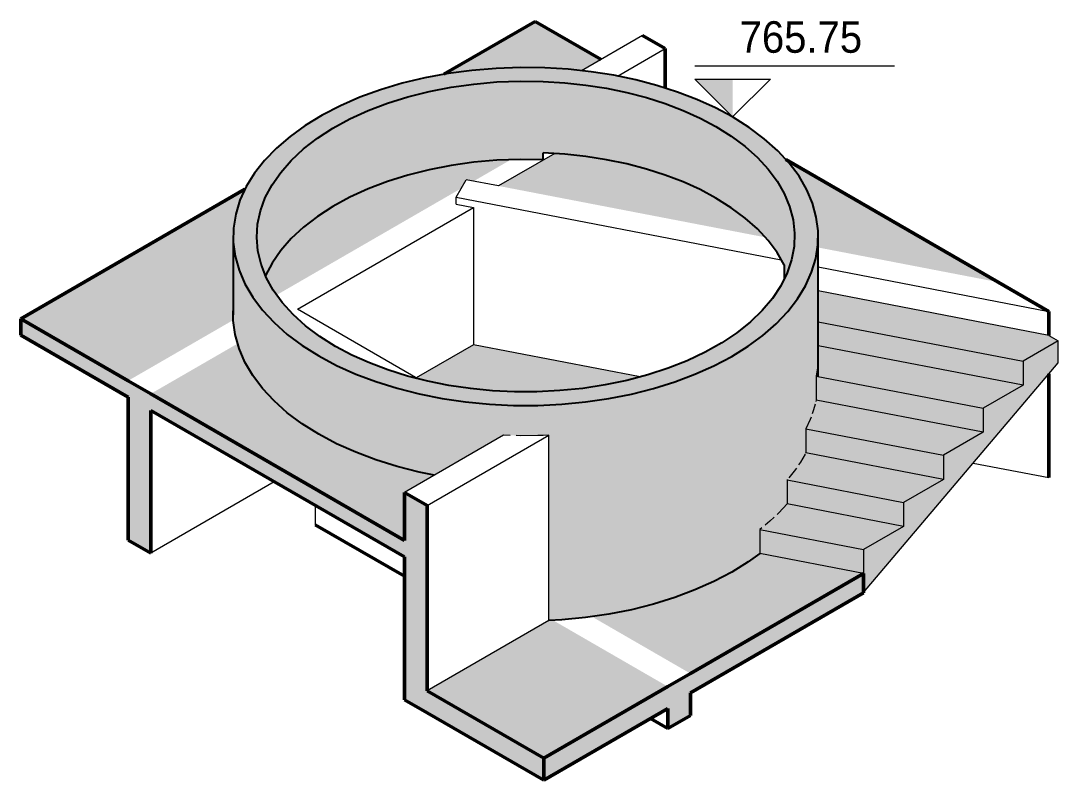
# Model space of a CAD drawing. Header units: centimetres. Extents: x -2136 to 34701, y -1430 to 84208.
# Drawn here: x 34084 to 34701, y 62072 to 62523 of the extents above; entities that cross this region are included whole.
import ezdxf

# ---------------------------------------------------------------- set-up
doc = ezdxf.new("R2010")
doc.units = ezdxf.units.CM
for name, color, linetype, lineweight in [('A-FLOR', 7, 'Continuous', 18), ('A-WALL', 7, 'Continuous', 25), ('G-ANNO-DIMS', 7, 'Continuous', 9), ('S-BEAM', 7, 'Continuous', 18), ('S-COLS', 7, 'Continuous', 18), ('S-STRS', 7, 'Continuous', 18)]:
    doc.layers.add(name, color=color, linetype=linetype, lineweight=lineweight)
doc.styles.add('Fira Sans_5', font='FiraSans-Regular.ttf', dxfattribs={"width": 0.95, "height": 18.75})

# ---------------------------------------------------------------- blocks, each defined once
blk = doc.blocks.new('Elevações de ponto - SIMBOLO DE NÍVEL-CORTE-2219088-3D002 K - 5º PAV JARDIM')
at = {"layer": 'G-ANNO-DIMS'}
blk.add_hatch(color=256, dxfattribs=at).paths.add_polyline_path([(1240.49, 62488.78), (1240.49, 62466.28), (1217.99, 62488.78)], flags=0)
for p, q in [((1336.78, 62496.42), (1217.99, 62496.42)), ((1240.49, 62466.28), (1217.99, 62488.78)), ((1217.99, 62488.78), (1262.99, 62488.78)), ((1262.99, 62488.78), (1240.49, 62466.28))]:
    blk.add_line(p, q, dxfattribs=at)

msp = doc.modelspace()

# ---------------------------------------------------------------- hatches: boundary and pattern name
at = {"layer": 'A-FLOR', "true_color": 0xbfbfbf}
h = msp.add_hatch(color=9, dxfattribs=at)
h.paths.add_polyline_path([(34147.47, 62309.46), (34210.07, 62345.59), (34210.11, 62394.6), (34210.18, 62400.24), (34211.51, 62408.59), (34214.04, 62416.85), (34217, 62423.31), (34083.64, 62346.31), (34138.12, 62314.86)], flags=0)
h.paths.add_polyline_path([(34235.88, 62360.49), (34345.57, 62423.83), (34348.56, 62429), (34353.04, 62428.14), (34375.07, 62440.86), (34366.82, 62440.55), (34353.15, 62439.35), (34339.7, 62437.48), (34326.58, 62434.94), (34313.89, 62431.75), (34301.73, 62427.95), (34290.18, 62423.55), (34279.33, 62418.59), (34269.27, 62413.11), (34260.06, 62407.15), (34251.78, 62400.75), (34244.49, 62393.96), (34237.92, 62386.39), (34233.08, 62379.43), (34229.18, 62372.04), (34229.61, 62370.92), (34233.83, 62363.32), (34234.27, 62362.71)], flags=0)
h.paths.add_polyline_path([(34335.37, 62491.65), (34337.82, 62492.11), (34353.15, 62494.09), (34366.82, 62495.21), (34380.86, 62495.69), (34395.38, 62495.49), (34409.21, 62494.64), (34417.23, 62493.77), (34428.77, 62500.44), (34389.68, 62523.01), (34335.66, 62491.82)], flags=0)
h = msp.add_hatch(color=9, dxfattribs=at)
h.paths.add_polyline_path([(34665.09, 62368.08), (34538.66, 62441.07), (34540.77, 62438.8), (34546.56, 62431.03), (34551.2, 62423), (34554.58, 62414.98), (34556.81, 62406.82), (34557.87, 62398.58), (34557.87, 62388.72), (34623.63, 62376.06)], flags=0)
h.paths.add_polyline_path([(34526.35, 62394.78), (34521.8, 62399.7), (34514.48, 62406.23), (34506.22, 62412.38), (34497.11, 62418.11), (34487.71, 62423.12), (34477.64, 62427.68), (34466.98, 62431.76), (34455.79, 62435.34), (34444.14, 62438.38), (34430.78, 62441.09), (34419.76, 62442.82), (34407.18, 62444.19), (34401.26, 62444.55), (34367.88, 62425.28), (34521.8, 62395.66)], flags=0)
at = {"layer": 'A-FLOR', "true_color": 0x808080}
for points in [[(34147.47, 62299.66), (34147.47, 62309.46), (34083.63, 62346.31), (34083.64, 62336.51), (34143.94, 62301.7)], [(34311.87, 62204.74), (34311.87, 62214.54), (34160.91, 62301.7), (34160.91, 62291.9), (34248.15, 62241.53)], [(34481.94, 62124.01), (34584.94, 62183.48), (34584.94, 62194.91), (34481.94, 62135.44)], [(34394.7, 62072.01), (34394.7, 62085.07), (34325.31, 62125.13), (34325.31, 62112.07), (34392.21, 62073.44)], [(34394.7, 62072.01), (34468.51, 62114.62), (34468.51, 62127.68), (34394.7, 62085.07)]]:
    msp.add_hatch(color=8, dxfattribs=at).paths.add_polyline_path(points, flags=0)
at = {"layer": 'A-FLOR', "true_color": 0xbfbfbf}
for points in [[(34311.87, 62214.54), (34311.87, 62243.11), (34329.61, 62253.36), (34320.7, 62255.12), (34307.54, 62258.46), (34294.89, 62262.41), (34282.86, 62266.95), (34270.83, 62272.41), (34260.83, 62277.74), (34251.1, 62283.84), (34242.19, 62290.47), (34234.27, 62297.5), (34227.39, 62304.89), (34221.61, 62312.58), (34216.95, 62320.53), (34213.47, 62328.67), (34212.66, 62331.58), (34160.91, 62301.7), (34275.81, 62235.36)], [(34394.7, 62085.07), (34468.51, 62127.68), (34400.33, 62167.04), (34397.67, 62166.91), (34325.31, 62125.13), (34392.21, 62086.51)]]:
    msp.add_hatch(color=9, dxfattribs=at).paths.add_polyline_path(points, flags=0)
h = msp.add_hatch(color=9, dxfattribs=at)
h.paths.add_polyline_path([(34481.94, 62135.44), (34584.94, 62194.91), (34523.2, 62206.81), (34523.18, 62206.89), (34516.25, 62201.79), (34506.52, 62195.74), (34495.95, 62190.17), (34484.63, 62185.12), (34472.63, 62180.62), (34460.03, 62176.7), (34446.92, 62173.4), (34433.38, 62170.73), (34423.44, 62169.22), (34472.63, 62140.82)], flags=0)
h.paths.add_polyline_path([(34390.55, 62302.95), (34405.39, 62303.73), (34419.5, 62305.22), (34431.2, 62306.99), (34444.18, 62309.66), (34452.15, 62311.77), (34352.86, 62330.87), (34318.86, 62311.24), (34319.77, 62310.72), (34326.94, 62308.97), (34338.3, 62306.71), (34351.11, 62304.84), (34364.15, 62303.58), (34377.33, 62302.95), (34385.68, 62302.95)], flags=0)
at = {"layer": 'A-WALL', "true_color": 0xa7d7e1}
for points in [[(34260.93, 62324.21), (34270.83, 62329.93), (34260.93, 62336.23), (34253.05, 62342.15), (34245.59, 62348.87), (34239.17, 62355.95), (34233.83, 62363.32), (34229.61, 62370.92), (34226.55, 62378.71), (34224.67, 62386.63), (34223.97, 62394.6), (34224.47, 62402.59), (34226.17, 62410.51), (34229.04, 62418.33), (34233.08, 62425.97), (34238.24, 62433.38), (34244.49, 62440.5), (34252.47, 62447.82), (34260.06, 62453.69), (34269.27, 62459.65), (34279.33, 62465.13), (34290.18, 62470.09), (34301.73, 62474.49), (34315.07, 62478.59), (34326.58, 62481.48), (34339.7, 62484.02), (34353.15, 62485.89), (34366.82, 62487.09), (34380.87, 62487.6), (34394.46, 62487.42), (34395.38, 62495.49), (34380.63, 62495.68), (34366.36, 62495.19), (34351.98, 62493.99), (34337.82, 62492.11), (34323.99, 62489.55), (34310.57, 62486.33), (34297.67, 62482.48), (34285.37, 62478.02), (34273.75, 62472.98), (34262.91, 62467.4), (34252.9, 62461.32), (34243.81, 62454.78), (34235.7, 62447.82), (34228.62, 62440.5), (34222.62, 62432.86), (34217.75, 62424.96), (34214.04, 62416.85), (34211.51, 62408.59), (34210.18, 62400.24), (34210.07, 62391.85), (34211.16, 62383.49), (34213.47, 62375.21), (34216.95, 62367.07), (34221.61, 62359.12), (34227.39, 62351.43), (34234.27, 62344.04), (34242.19, 62337.01), (34251.83, 62329.93)], [(34497.11, 62460.57), (34507.01, 62466.28), (34496.78, 62471.73), (34485.84, 62476.69), (34474.24, 62481.13), (34462.07, 62485.02), (34449.4, 62488.33), (34436.31, 62491.05), (34422.89, 62493.16), (34409.21, 62494.64), (34395.38, 62495.49), (34394.46, 62487.42), (34407.23, 62486.64), (34419.76, 62485.28), (34432.1, 62483.34), (34444.27, 62480.81), (34456.62, 62477.53), (34466.98, 62474.22), (34477.64, 62470.14), (34487.71, 62465.58), (34496.78, 62460.74)], [(34229.18, 62372.04), (34233.08, 62379.43), (34238.24, 62386.84), (34244.49, 62393.96), (34251.78, 62400.75), (34260.06, 62407.15), (34269.27, 62413.11), (34279.33, 62418.59), (34290.18, 62423.55), (34301.73, 62427.95), (34315.07, 62432.05), (34326.58, 62434.94), (34339.7, 62437.48), (34353.64, 62439.4), (34368.28, 62440.6), (34382.16, 62441.04), (34394.46, 62440.88), (34394.46, 62487.42), (34380.63, 62487.6), (34366.36, 62487.05), (34351.98, 62485.73), (34339.7, 62484.02), (34326.58, 62481.48), (34313.89, 62478.29), (34301.73, 62474.49), (34290.18, 62470.09), (34279.33, 62465.13), (34269.27, 62459.65), (34260.06, 62453.69), (34251.78, 62447.29), (34244.49, 62440.5), (34237.92, 62432.93), (34233.08, 62425.97), (34229.04, 62418.33), (34226.17, 62410.51), (34224.47, 62402.59), (34223.97, 62394.6), (34224.67, 62386.63), (34226.62, 62378.53), (34229.08, 62372.28)], [(34497.11, 62418.11), (34497.11, 62460.57), (34487.71, 62465.58), (34477.64, 62470.14), (34466.95, 62474.23), (34455.79, 62477.79), (34444.14, 62480.84), (34430.78, 62483.55), (34419.76, 62485.28), (34407.18, 62486.65), (34394.46, 62487.42), (34394.46, 62444.97), (34407.18, 62444.19), (34419.76, 62442.82), (34432.1, 62440.89), (34444.14, 62438.38), (34455.79, 62435.34), (34466.98, 62431.76), (34477.64, 62427.68), (34487.71, 62423.12)], [(34537.74, 62420.77), (34551.2, 62423), (34546.49, 62431.12), (34540.77, 62438.8), (34533.86, 62446.26), (34525.89, 62453.36), (34516.92, 62460.05), (34507.01, 62466.28), (34497.11, 62460.57), (34507.01, 62454.26), (34514.48, 62448.69), (34521.8, 62442.16), (34528.15, 62435.3), (34533.48, 62428.15), (34536.45, 62423)], [(34537.74, 62378.31), (34537.74, 62420.77), (34533.48, 62428.15), (34528.15, 62435.3), (34521.75, 62442.2), (34514.48, 62448.69), (34506.22, 62454.84), (34497.11, 62460.57), (34497.11, 62418.11), (34507.01, 62411.8), (34514.48, 62406.23), (34521.8, 62399.7), (34528.39, 62392.51), (34533.48, 62385.69), (34537.61, 62378.53)], [(34391.13, 62294.87), (34406.42, 62295.65), (34419.5, 62296.9), (34433.38, 62298.92), (34446.92, 62301.59), (34460.03, 62304.89), (34472.63, 62308.81), (34484.63, 62313.31), (34495.95, 62318.36), (34506.52, 62323.93), (34516.25, 62329.98), (34525.09, 62336.48), (34532.98, 62343.37), (34539.85, 62350.62), (34545.87, 62358.47), (34550.41, 62365.96), (34554.01, 62373.95), (34556.47, 62382.09), (34557.76, 62390.32), (34557.87, 62398.58), (34556.81, 62406.82), (34554.58, 62414.98), (34551.2, 62423), (34537.74, 62420.77), (34540.97, 62413.03), (34543.04, 62405.17), (34543.93, 62397.23), (34543.58, 62389), (34542.15, 62381.36), (34539.49, 62373.55), (34535.68, 62365.9), (34530.74, 62358.47), (34524.72, 62351.32), (34517.65, 62344.49), (34509.58, 62338.03), (34500.59, 62332), (34490.73, 62326.44), (34480.08, 62321.39), (34468.71, 62316.89), (34456.72, 62312.97), (34444.18, 62309.66), (34431.2, 62306.99), (34417.87, 62304.97), (34403.71, 62303.59), (34390.55, 62302.95), (34391.13, 62294.87)], [(34537.74, 62370.03), (34539.63, 62373.95), (34542.15, 62381.36), (34543.65, 62389.78), (34543.93, 62397.23), (34543.04, 62405.17), (34540.97, 62413.03), (34537.74, 62420.77), (34537.74, 62373.55)], [(34397.67, 62166.99), (34406.65, 62167.48), (34421.17, 62168.96), (34433.38, 62170.73), (34446.92, 62173.4), (34460.03, 62176.7), (34472.63, 62180.62), (34484.63, 62185.12), (34495.95, 62190.17), (34506.52, 62195.74), (34516.25, 62201.79), (34523.2, 62206.9), (34523.2, 62221.1), (34529.25, 62226.07), (34534.54, 62231), (34539.43, 62236.23), (34539.43, 62250.52), (34543.68, 62255.76), (34547.39, 62261.14), (34550.56, 62266.63), (34550.56, 62280.92), (34553.2, 62286.58), (34555.25, 62292.24), (34556.74, 62297.99), (34556.74, 62312.28), (34557.76, 62319.28), (34557.87, 62330.36), (34557.85, 62397.23), (34557.76, 62390.32), (34556.47, 62382.09), (34554.01, 62373.95), (34550.41, 62365.96), (34545.32, 62357.69), (34539.85, 62350.62), (34532.98, 62343.37), (34525.09, 62336.48), (34516.25, 62329.98), (34506.52, 62323.93), (34495.95, 62318.36), (34484.63, 62313.31), (34472.63, 62308.81), (34458.88, 62304.6), (34446.92, 62301.59), (34433.38, 62298.92), (34419.5, 62296.9), (34405.39, 62295.55), (34391.13, 62294.87), (34391.13, 62276.91), (34397.67, 62277.14), (34397.67, 62167.04)], [(34260.93, 62277.67), (34260.93, 62324.21), (34251.1, 62330.38), (34242.19, 62337.01), (34234.02, 62344.31), (34227.39, 62351.43), (34221.61, 62359.12), (34216.95, 62367.07), (34213.47, 62375.21), (34211.16, 62383.49), (34210.07, 62391.85), (34210.07, 62345.31), (34211.3, 62336.47), (34213.47, 62328.67), (34216.95, 62320.53), (34221.61, 62312.58), (34227.39, 62304.89), (34234.27, 62297.5), (34242.19, 62290.47), (34251.1, 62283.84), (34260.83, 62277.74)], [(34391.13, 62294.87), (34390.55, 62302.95), (34377.33, 62302.95), (34363.18, 62303.68), (34351.11, 62304.84), (34338.3, 62306.71), (34325.79, 62309.19), (34313.69, 62312.26), (34302.06, 62315.89), (34290.59, 62320.25), (34280.56, 62324.76), (34270.83, 62329.93), (34260.93, 62324.21), (34271.51, 62318.59), (34282.86, 62313.49), (34294.89, 62308.95), (34307.89, 62304.91), (34322.18, 62301.37), (34334.77, 62298.9), (34348.24, 62296.93), (34364.15, 62295.48), (34377.33, 62294.87), (34390.55, 62294.87)], [(34329.61, 62253.36), (34370.76, 62277.11), (34380.94, 62276.84), (34391.13, 62276.91), (34391.13, 62294.87), (34376.75, 62294.87), (34362.42, 62295.56), (34348.24, 62296.93), (34334.3, 62298.97), (34320.56, 62301.7), (34307.54, 62305), (34294.89, 62308.95), (34282.86, 62313.49), (34271.51, 62318.59), (34260.93, 62324.21), (34260.93, 62277.67), (34271.51, 62272.05), (34282.86, 62266.95), (34294.89, 62262.41), (34307.54, 62258.46), (34321.34, 62255), (34325.31, 62254.21)]]:
    msp.add_hatch(color=9, dxfattribs=at).paths.add_polyline_path(points, flags=0)
at = {"layer": 'S-BEAM', "true_color": 0x808080}
for points in [[(34160.91, 62206.98), (34160.91, 62301.7), (34147.47, 62309.46), (34147.47, 62214.74), (34147.83, 62214.54)], [(34325.31, 62112.07), (34325.31, 62235.36), (34311.87, 62243.11), (34311.9, 62119.81)], [(34468.51, 62102.8), (34481.94, 62110.55), (34481.94, 62135.44), (34468.51, 62127.68), (34468.51, 62110.55)]]:
    msp.add_hatch(color=8, dxfattribs=at).paths.add_polyline_path(points, flags=0)
at = {"layer": 'S-STRS', "true_color": 0xa6a6a6}
for points in [[(34679.83, 62321.14), (34700.74, 62333.21), (34695.13, 62336.45), (34557.87, 62362.86), (34557.91, 62344.6), (34665.09, 62323.97)], [(34679.83, 62306.85), (34679.83, 62321.14), (34557.87, 62344.61), (34557.87, 62330.32), (34656.11, 62311.41)], [(34656.11, 62293.15), (34679.83, 62306.85), (34557.87, 62330.32), (34557.86, 62326.39), (34557.97, 62324.33), (34557.64, 62318.14), (34556.74, 62312.28), (34632.4, 62297.72)], [(34557.86, 62322.1), (34557.97, 62324.33), (34557.86, 62326.39), (34557.86, 62322.51)], [(34656.11, 62278.87), (34656.11, 62293.15), (34556.74, 62312.28), (34556.74, 62297.99), (34645.43, 62280.92)], [(34632.4, 62265.17), (34656.11, 62278.87), (34556.74, 62297.99), (34555.06, 62291.71), (34553.19, 62286.54), (34550.56, 62280.92), (34624.81, 62266.63)], [(34632.4, 62250.88), (34632.4, 62265.17), (34550.56, 62280.92), (34550.56, 62266.63), (34626.9, 62251.94)], [(34608.68, 62237.19), (34632.4, 62250.88), (34550.56, 62266.63), (34547.39, 62261.14), (34543.68, 62255.76), (34539.47, 62250.51), (34584.96, 62241.76)], [(34608.68, 62222.9), (34608.68, 62237.19), (34539.43, 62250.52), (34539.43, 62236.23), (34605.42, 62223.53)], [(34584.96, 62209.21), (34608.68, 62222.9), (34539.43, 62236.23), (34534.54, 62231), (34529.13, 62225.95), (34523.2, 62221.1), (34584.94, 62209.21)], [(34584.96, 62183.58), (34584.94, 62209.21), (34523.2, 62221.1), (34523.2, 62206.79), (34584.94, 62194.91), (34584.94, 62183.58)]]:
    msp.add_hatch(color=253, dxfattribs=at).paths.add_polyline_path(points, flags=0)
at = {"layer": 'S-STRS', "true_color": 0x808080}
msp.add_hatch(color=8, dxfattribs=at).paths.add_polyline_path([(34584.96, 62183.58), (34700.74, 62320.18), (34700.74, 62333.21), (34679.83, 62321.14), (34679.83, 62306.85), (34656.11, 62293.15), (34656.11, 62278.87), (34632.4, 62265.17), (34632.4, 62250.88), (34608.68, 62237.19), (34608.68, 62222.9), (34584.96, 62209.21), (34584.96, 62187.51)], flags=0)

# ---------------------------------------------------------------- linework, layer by layer
at = {"layer": 'A-FLOR', "color": 8, "lineweight": 50, "true_color": 0x808080}
for p, q in [((34335.37, 62491.65), (34389.68, 62523.01)), ((34389.68, 62523.01), (34428.77, 62500.44)), ((34538.66, 62441.07), (34665.09, 62368.08)), ((34083.63, 62346.31), (34217, 62423.31)), ((34083.63, 62336.52), (34083.63, 62346.31)), ((34147.47, 62309.46), (34083.63, 62346.31)), ((34083.63, 62336.52), (34147.47, 62299.66)), ((34311.87, 62214.54), (34160.91, 62301.7)), ((34160.91, 62291.9), (34311.87, 62204.74)), ((34584.94, 62194.91), (34481.94, 62135.44)), ((34584.94, 62183.48), (34584.94, 62194.91)), ((34481.94, 62124.01), (34584.94, 62183.48)), ((34394.7, 62085.07), (34325.31, 62125.13)), ((34468.51, 62127.68), (34394.7, 62085.07)), ((34325.31, 62112.07), (34394.7, 62072.01)), ((34394.7, 62072.01), (34468.51, 62114.62)), ((34394.7, 62085.07), (34394.7, 62072.01))]:
    msp.add_line(p, q, dxfattribs=at)
at = {"layer": 'A-FLOR', "color": 8, "true_color": 0x808080}
for p, q in [((34401.26, 62444.55), (34367.88, 62425.28)), ((34352.86, 62330.87), (34318.86, 62311.24)), ((34452.15, 62311.77), (34352.86, 62330.87)), ((34584.94, 62194.91), (34523.18, 62206.79)), ((34397.67, 62166.91), (34325.31, 62125.13))]:
    msp.add_line(p, q, dxfattribs=at)
msp.add_polyline3d([(34400.33, 62167.04, 0), (34399, 62166.97, 0), (34397.67, 62166.91, 0)], dxfattribs=at)
at = {"layer": 'A-WALL', "color": 136, "true_color": 0x008080}
for p, q in [((34394.46, 62440.88), (34394.46, 62444.97)), ((34209.97, 62395.25), (34209.97, 62348.71)), ((34557.97, 62312.07), (34557.97, 62395.25)), ((34537.74, 62378.31), (34537.74, 62370.03))]:
    msp.add_line(p, q, dxfattribs=at)
for points in [[(34395.38, 62495.49, 0), (34380.86, 62495.69, 0), (34366.36, 62495.19, 0), (34351.98, 62493.99, 0), (34337.82, 62492.11, 0), (34323.99, 62489.55, 0), (34310.57, 62486.33, 0), (34297.67, 62482.48, 0), (34285.37, 62478.02, 0), (34273.75, 62472.98, 0), (34262.91, 62467.4, 0), (34252.9, 62461.32, 0), (34243.81, 62454.78, 0), (34235.7, 62447.82, 0), (34228.62, 62440.5, 0), (34222.62, 62432.86, 0), (34217.75, 62424.96, 0), (34214.04, 62416.85, 0), (34211.51, 62408.59, 0), (34210.18, 62400.24, 0), (34210.07, 62391.85, 0), (34211.16, 62383.49, 0), (34213.47, 62375.21, 0), (34216.95, 62367.07, 0), (34221.61, 62359.12, 0), (34227.39, 62351.43, 0), (34234.27, 62344.04, 0), (34242.19, 62337.01, 0), (34251.1, 62330.38, 0), (34260.93, 62324.21, 0)], [(34507.01, 62466.28, 0), (34496.78, 62471.73, 0), (34485.84, 62476.69, 0), (34474.24, 62481.13, 0), (34462.07, 62485.02, 0), (34449.4, 62488.33, 0), (34436.31, 62491.05, 0), (34422.89, 62493.16, 0), (34409.21, 62494.64, 0), (34395.38, 62495.49, 0)], [(34270.83, 62329.93, 0), (34261.48, 62335.81, 0), (34253.05, 62342.15, 0), (34245.59, 62348.87, 0), (34239.17, 62355.95, 0), (34233.83, 62363.32, 0), (34229.61, 62370.92, 0), (34226.55, 62378.71, 0), (34224.67, 62386.63, 0), (34223.97, 62394.6, 0), (34224.47, 62402.59, 0), (34226.17, 62410.51, 0), (34229.04, 62418.33, 0), (34233.08, 62425.97, 0), (34238.24, 62433.38, 0), (34244.49, 62440.5, 0), (34251.78, 62447.29, 0), (34260.06, 62453.69, 0), (34269.27, 62459.65, 0), (34279.33, 62465.13, 0), (34290.18, 62470.09, 0), (34301.73, 62474.49, 0), (34313.89, 62478.29, 0), (34326.58, 62481.48, 0), (34339.7, 62484.02, 0), (34353.15, 62485.89, 0), (34366.82, 62487.09, 0), (34380.63, 62487.6, 0), (34394.46, 62487.42, 0)], [(34394.46, 62487.42, 0), (34407.18, 62486.65, 0), (34419.76, 62485.28, 0), (34432.1, 62483.34, 0), (34444.14, 62480.84, 0), (34455.79, 62477.79, 0), (34466.98, 62474.22, 0), (34477.64, 62470.14, 0), (34487.71, 62465.58, 0), (34497.11, 62460.57, 0)], [(34551.2, 62423, 0), (34546.56, 62431.03, 0), (34540.77, 62438.8, 0), (34533.86, 62446.26, 0), (34525.89, 62453.36, 0), (34516.92, 62460.05, 0), (34507.01, 62466.28, 0)], [(34497.11, 62460.57, 0), (34506.22, 62454.84, 0), (34514.48, 62448.69, 0), (34521.8, 62442.16, 0), (34528.15, 62435.3, 0), (34533.48, 62428.15, 0), (34537.74, 62420.77, 0)], [(34394.46, 62440.88, 0), (34380.63, 62441.06, 0), (34366.82, 62440.55, 0), (34353.15, 62439.35, 0), (34339.7, 62437.48, 0), (34326.58, 62434.94, 0), (34313.89, 62431.75, 0), (34301.73, 62427.95, 0), (34290.18, 62423.55, 0), (34279.33, 62418.59, 0), (34269.27, 62413.11, 0), (34260.06, 62407.15, 0), (34251.78, 62400.75, 0), (34244.49, 62393.96, 0), (34238.24, 62386.84, 0), (34233.08, 62379.43, 0), (34229.16, 62372.04, 0)], [(34497.11, 62418.11, 0), (34487.71, 62423.12, 0), (34477.64, 62427.68, 0), (34466.98, 62431.76, 0), (34455.79, 62435.34, 0), (34444.14, 62438.38, 0), (34432.1, 62440.89, 0), (34419.76, 62442.82, 0), (34407.18, 62444.19, 0), (34394.46, 62444.97, 0)], [(34537.74, 62420.77, 0), (34540.97, 62413.03, 0), (34543.04, 62405.17, 0), (34543.93, 62397.23, 0), (34543.63, 62389.27, 0), (34542.15, 62381.36, 0), (34539.49, 62373.55, 0), (34535.68, 62365.9, 0), (34530.74, 62358.47, 0), (34524.72, 62351.32, 0), (34517.65, 62344.49, 0), (34509.58, 62338.03, 0), (34500.59, 62332, 0), (34490.73, 62326.44, 0), (34480.08, 62321.39, 0), (34468.71, 62316.89, 0), (34456.72, 62312.97, 0), (34444.18, 62309.66, 0), (34431.2, 62306.99, 0), (34417.87, 62304.97, 0), (34404.29, 62303.62, 0), (34390.55, 62302.95, 0)], [(34391.13, 62294.87, 0), (34405.39, 62295.55, 0), (34419.5, 62296.9, 0), (34433.38, 62298.92, 0), (34446.92, 62301.59, 0), (34460.03, 62304.89, 0), (34472.63, 62308.81, 0), (34484.63, 62313.31, 0), (34495.95, 62318.36, 0), (34506.52, 62323.93, 0), (34516.25, 62329.98, 0), (34525.09, 62336.48, 0), (34532.98, 62343.37, 0), (34539.85, 62350.62, 0), (34545.68, 62358.16, 0), (34550.41, 62365.96, 0), (34554.01, 62373.95, 0), (34556.47, 62382.09, 0), (34557.76, 62390.32, 0), (34557.87, 62398.58, 0), (34556.81, 62406.82, 0), (34554.58, 62414.98, 0), (34551.2, 62423, 0)], [(34537.74, 62378.31, 0), (34533.48, 62385.69, 0), (34528.15, 62392.84, 0), (34521.8, 62399.7, 0), (34514.48, 62406.23, 0), (34506.22, 62412.38, 0), (34497.11, 62418.11, 0)], [(34260.93, 62277.67, 0), (34251.1, 62283.84, 0), (34242.19, 62290.47, 0), (34234.27, 62297.5, 0), (34227.39, 62304.89, 0), (34221.61, 62312.58, 0), (34216.95, 62320.53, 0), (34213.47, 62328.67, 0), (34211.16, 62336.95, 0), (34210.07, 62345.31, 0), (34210.01, 62351.01, 0)], [(34390.55, 62302.95, 0), (34377.33, 62302.95, 0), (34364.15, 62303.58, 0), (34351.11, 62304.84, 0), (34338.3, 62306.71, 0), (34325.79, 62309.19, 0), (34313.69, 62312.26, 0), (34302.06, 62315.89, 0), (34290.99, 62320.07, 0), (34280.56, 62324.76, 0), (34270.83, 62329.93, 0)], [(34260.93, 62324.21, 0), (34271.51, 62318.59, 0), (34282.86, 62313.49, 0), (34294.89, 62308.95, 0), (34307.54, 62305, 0), (34320.7, 62301.66, 0), (34334.3, 62298.97, 0), (34348.24, 62296.93, 0), (34362.42, 62295.56, 0), (34376.75, 62294.87, 0), (34391.13, 62294.87, 0)], [(34329.57, 62253.28, 0), (34320.7, 62255.12, 0), (34307.54, 62258.46, 0), (34294.89, 62262.41, 0), (34282.86, 62266.95, 0), (34271.51, 62272.05, 0), (34260.93, 62277.67, 0)], [(34523.28, 62206.87, 0), (34516.25, 62201.79, 0), (34506.52, 62195.74, 0), (34495.95, 62190.17, 0), (34484.63, 62185.12, 0), (34472.63, 62180.62, 0), (34460.03, 62176.7, 0), (34446.92, 62173.4, 0), (34433.38, 62170.73, 0), (34419.5, 62168.71, 0), (34405.39, 62167.36, 0), (34397.69, 62166.91, 0)]]:
    msp.add_polyline3d(points, dxfattribs=at)
at = {"layer": 'S-BEAM', "color": 8, "true_color": 0x808080}
for p, q in [((34453.52, 62514.73), (34417.23, 62493.77)), ((34438.57, 62490.58), (34466.95, 62506.97)), ((34394.46, 62444.97), (34394.46, 62440.88)), ((34394.88, 62440.87), (34394.46, 62440.88)), ((34342.55, 62418.59), (34348.56, 62429)), ((34367.88, 62425.28), (34348.56, 62429)), ((34342.55, 62414.51), (34342.55, 62418.59)), ((34342.55, 62418.59), (34535.97, 62381.37)), ((34342.55, 62414.51), (34352.86, 62412.52)), ((34248.15, 62352.07), (34352.86, 62412.52)), ((34352.86, 62412.52), (34352.86, 62330.87)), ((34557.87, 62377.15), (34695.13, 62350.74)), ((34319.77, 62310.72), (34248.15, 62352.07)), ((34370.76, 62277.11), (34311.87, 62243.11)), ((34325.31, 62235.36), (34397.67, 62277.14)), ((34374.76, 62276.97), (34370.76, 62277.11)), ((34397.67, 62166.91), (34397.67, 62277.14)), ((34650.23, 62260.58), (34695.13, 62251.94)), ((34234.45, 62249.44), (34160.91, 62206.98)), ((34423.44, 62169.22), (34421.19, 62168.92)), ((34397.83, 62167), (34397.67, 62166.91)), ((34400.21, 62167.12), (34400.33, 62167.04)), ((34400.33, 62167.04), (34400.21, 62167.12)), ((34403.28, 62167.22), (34400.33, 62167.04))]:
    msp.add_line(p, q, dxfattribs=at)
at = {"layer": 'S-BEAM', "color": 8, "lineweight": 50, "true_color": 0x808080}
for p, q in [((34453.52, 62514.73), (34466.95, 62506.97)), ((34466.95, 62506.97), (34466.95, 62483.46)), ((34665.09, 62368.08), (34695.13, 62350.74)), ((34695.13, 62350.74), (34695.13, 62336.45)), ((34695.13, 62313.55), (34695.13, 62251.94)), ((34160.91, 62301.7), (34147.47, 62309.46)), ((34147.47, 62299.66), (34147.47, 62214.74)), ((34160.91, 62206.98), (34160.91, 62291.9)), ((34325.31, 62235.36), (34311.87, 62243.11)), ((34311.87, 62243.11), (34311.87, 62214.54)), ((34325.31, 62125.13), (34325.31, 62235.36)), ((34147.47, 62214.74), (34160.91, 62206.98)), ((34311.87, 62204.74), (34311.87, 62119.82)), ((34481.94, 62135.44), (34468.51, 62127.68)), ((34311.87, 62119.82), (34325.31, 62112.07)), ((34481.94, 62110.55), (34481.94, 62124.01)), ((34468.51, 62114.62), (34468.51, 62102.8)), ((34468.51, 62102.8), (34458.27, 62108.71)), ((34481.94, 62110.55), (34468.51, 62102.8))]:
    msp.add_line(p, q, dxfattribs=at)
at = {"layer": 'S-BEAM', "color": 8, "true_color": 0x808080}
for points in [[(34391.13, 62276.91, 0), (34380.94, 62276.84, 0), (34378.3, 62276.88, 0)], [(34397.67, 62277.14, 0), (34394.4, 62277.01, 0), (34391.13, 62276.91, 0)], [(34416.65, 62168.39, 0), (34411.95, 62167.91, 0), (34408, 62167.56, 0)]]:
    msp.add_polyline3d(points, dxfattribs=at)
at = {"layer": 'S-COLS', "color": 8, "true_color": 0x808080}
msp.add_line((34258.76, 62235.41), (34258.76, 62223.9), dxfattribs=at)
at = {"layer": 'S-COLS', "color": 8, "lineweight": 50, "true_color": 0x808080}
msp.add_line((34311.87, 62193.23), (34258.76, 62223.9), dxfattribs=at)
at = {"layer": 'S-STRS', "color": 8, "true_color": 0x808080}
for p, q in [((34695.13, 62336.45), (34557.87, 62362.86)), ((34557.91, 62344.6), (34679.83, 62321.14)), ((34695.13, 62336.45), (34700.74, 62333.21)), ((34679.83, 62306.85), (34557.91, 62330.31)), ((34700.74, 62333.21), (34679.83, 62321.14)), ((34700.74, 62320.18), (34700.74, 62333.21)), ((34584.96, 62183.58), (34700.74, 62320.18)), ((34679.83, 62321.14), (34679.83, 62306.85)), ((34556.74, 62312.28), (34556.74, 62297.99)), ((34556.74, 62312.28), (34656.11, 62293.15)), ((34679.83, 62306.85), (34656.11, 62293.15)), ((34556.74, 62297.99), (34556.58, 62297.25)), ((34656.11, 62278.87), (34556.74, 62297.99)), ((34656.11, 62293.15), (34656.11, 62278.87)), ((34550.56, 62280.92), (34550.56, 62266.63)), ((34550.56, 62280.92), (34632.4, 62265.17)), ((34656.11, 62278.87), (34632.4, 62265.17)), ((34550.56, 62266.63), (34550.47, 62266.46)), ((34632.4, 62250.88), (34550.56, 62266.63)), ((34632.4, 62265.17), (34632.4, 62250.88)), ((34539.69, 62250.81), (34539.43, 62250.52)), ((34539.43, 62250.52), (34539.43, 62236.23)), ((34539.43, 62250.52), (34608.68, 62237.19)), ((34632.4, 62250.88), (34608.68, 62237.19)), ((34608.68, 62222.9), (34539.43, 62236.23)), ((34608.68, 62237.19), (34608.68, 62222.9)), ((34524.36, 62222), (34523.2, 62221.1)), ((34523.2, 62221.1), (34584.96, 62209.21)), ((34523.2, 62221.1), (34523.2, 62206.81)), ((34608.68, 62222.9), (34584.96, 62209.21)), ((34584.96, 62209.21), (34584.96, 62183.58))]:
    msp.add_line(p, q, dxfattribs=at)
for points in [[(34557.93, 62326.39, 0), (34557.97, 62324.33, 0), (34557.84, 62320.41, 0)], [(34557.72, 62318.88, 0), (34557.67, 62318.29, 0), (34556.74, 62312.28, 0)], [(34556.2, 62295.63, 0), (34555.25, 62292.24, 0), (34554.43, 62289.77, 0)], [(34553.71, 62287.84, 0), (34553.19, 62286.54, 0), (34550.56, 62280.92, 0)], [(34550.14, 62265.83, 0), (34547.39, 62261.14, 0), (34546.3, 62259.47, 0)], [(34545, 62257.58, 0), (34543.68, 62255.76, 0), (34540.47, 62251.73, 0)], [(34539.43, 62236.23, 0), (34534.54, 62231, 0), (34533.59, 62230.07, 0)], [(34531.84, 62228.4, 0), (34529.13, 62225.95, 0), (34526.35, 62223.6, 0)]]:
    msp.add_polyline3d(points, dxfattribs=at)

# ---------------------------------------------------------------- block references
at = {"layer": 'G-ANNO-DIMS'}
msp.add_blockref('Elevações de ponto - SIMBOLO DE NÍVEL-CORTE-2219088-3D002 K - 5º PAV JARDIM', (33266.51, 0), dxfattribs=at)

# ---------------------------------------------------------------- texts
at = {"layer": 'G-ANNO-DIMS', "insert": (34511.22, 62523.21), "char_height": 18.75, "width": 83.1645, "attachment_point": 1, "line_spacing_factor": 1.049215, "style": 'Fira Sans_5'}
msp.add_mtext('765.75', dxfattribs=at)

doc.saveas('drawing.dxf')
